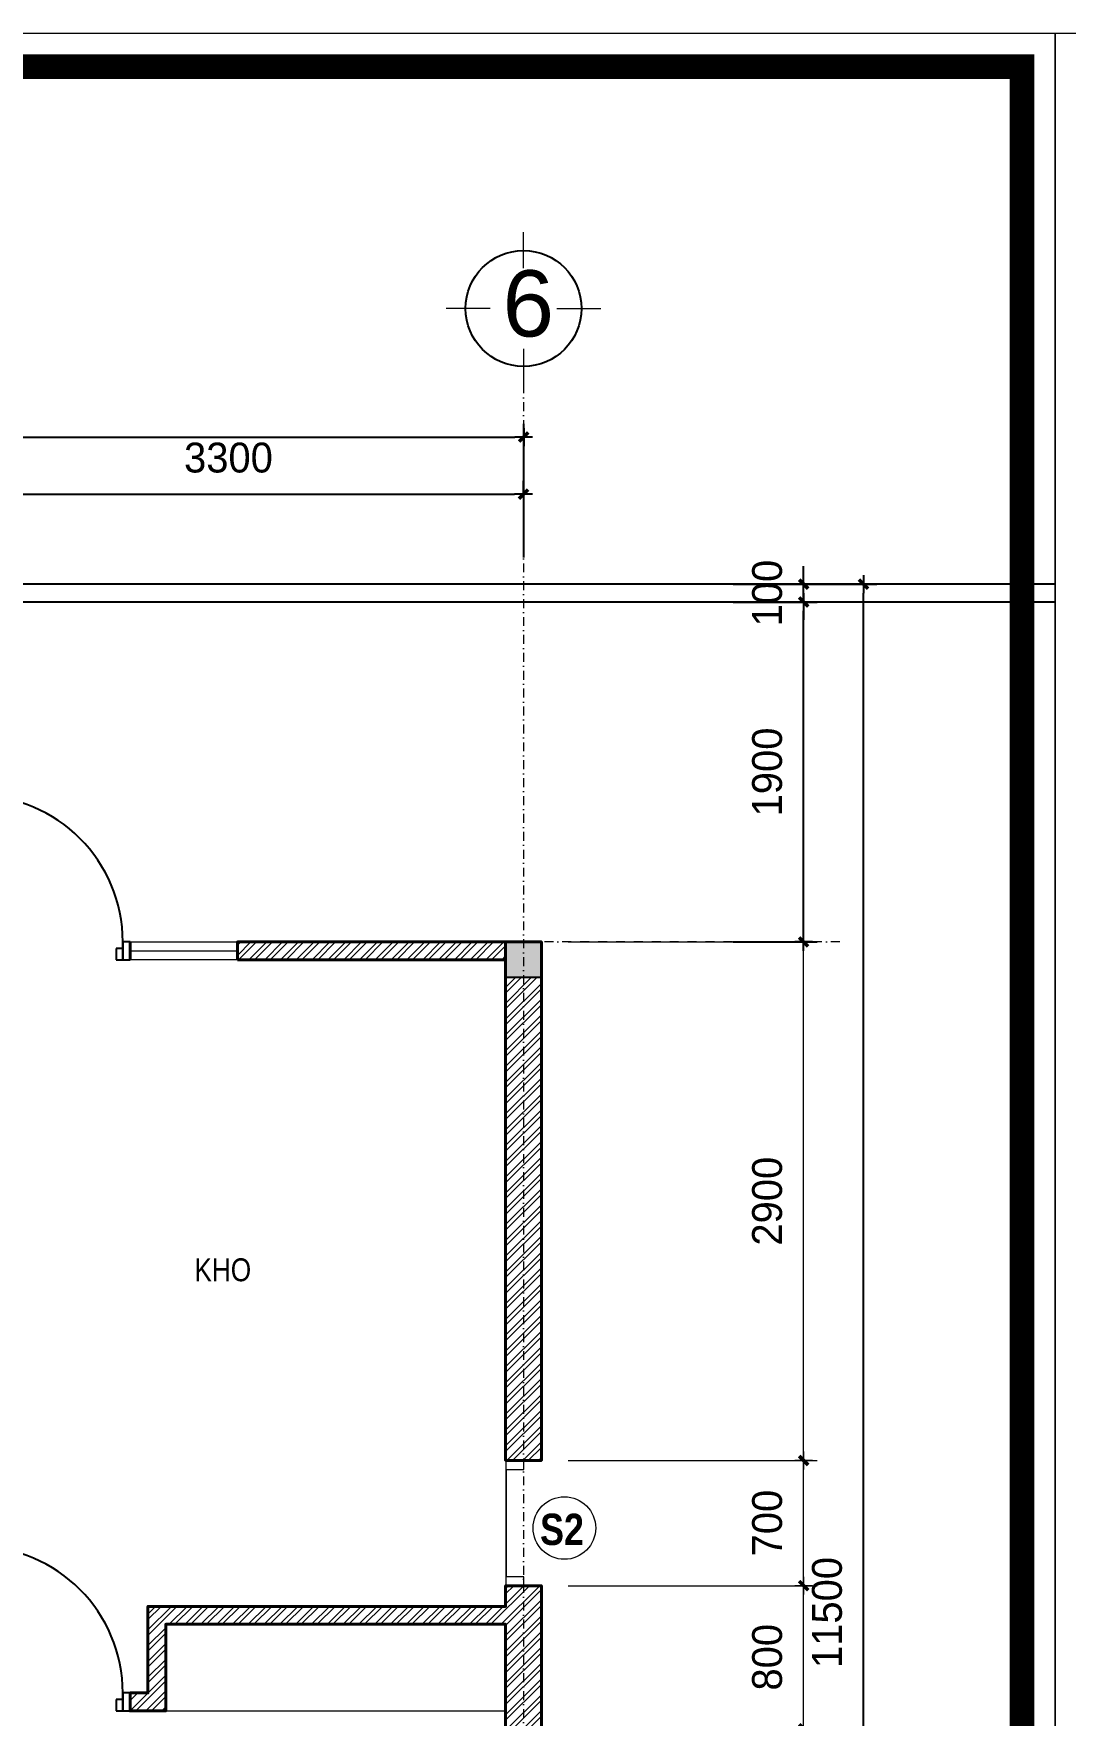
# Model space of a CAD drawing. Header units: millimetres. Extents: x 615730 to 2792744, y 139412 to 597571.
# Drawn here: x 709207 to 714977, y 294886 to 304290 of the extents above; entities that cross this region are included whole.
import ezdxf
from ezdxf.enums import TextEntityAlignment as Align

# ---------------------------------------------------------------- set-up
doc = ezdxf.new("R2010")
doc.units = ezdxf.units.MM
doc.header["$MEASUREMENT"] = 0
doc.header["$PDMODE"] = 34
doc.linetypes.add('DASHDOT', pattern=[1, 0.5, -0.25, 0, -0.25])
doc.layers.get('0').update_dxf_attribs({"lineweight": 5})
for name, color, linetype, lineweight in [('0.1(9)', 9, 'Continuous', 13), ('AN_0.20', 2, 'Continuous', 20), ('AN_CUA', 51, 'Continuous', 15), ('CAT', 11, 'Continuous', 40), ('HATCH', 42, 'Continuous', 5), ('NETNGOAITUONG', 1, 'Continuous', 40), ('NTHAY1', 61, 'Continuous', 25), ('thay', 7, 'Continuous', 15), ('TIM TRUC', 149, 'DASHDOT', 9), ('VLIEU', 250, 'Continuous', 9)]:
    doc.layers.add(name, color=color, linetype=linetype, lineweight=lineweight)
for name, color, linetype in [('AN_TEXT', 254, 'Continuous'), ('DOORS', 1, 'Continuous'), ('H', 252, 'Continuous'), ('NET MANH', 252, 'Continuous'), ('netthay', 3, 'Continuous'), ('SWING', 7, 'Continuous'), ('TEXT', 2, 'Continuous'), ('VL', 155, 'Continuous')]:
    doc.layers.add(name, color=color, linetype=linetype)
doc.styles.add('DDCo-B-Helve-condense', font='')
doc.styles.add('H280', font='', dxfattribs={"height": 200})
doc.styles.add('KT OZON', font='', dxfattribs={"height": 200})
doc.styles.add('STYLE2', font='')
doc.styles.add('VNI-AVO', font='vni-roms.shx')
doc.styles.get('DDCo-B-Helve-condense').set_extended_font_data('VNI-Helve-Condense', bold=True)
doc.styles.get('H280').set_extended_font_data('VNI-Avo')
doc.styles.get('KT OZON').set_extended_font_data('VNI-Helve')
doc.styles.get('STYLE2').set_extended_font_data('.VnArial NarrowH')
doc.dimstyles.new('1-50b', dxfattribs={"dimtxt": 167, "dimasz": 50, "dimexe": 75, "dimexo": 150, "dimgap": 120, "dimtad": 1, "dimdec": 0, "dimzin": 12, "dimtxsty": 'VNI-AVO', "dimblk": ']', "dimcen": 0, "dimdle": 50, "dimclrd": 252, "dimclre": 252, "dimclrt": 2, "dimadec": 0, "dimazin": 0, "dimtfac": 1, "dimtdec": 0, "dimtix": 1, "dimtmove": 2, "dimatfit": 0, "dimldrblk": 'OPEN90', "dimfxl": 1, "dimlwd": -1, "dimlwe": -1, "dimarcsym": 0})
pattern_1 = [(45, (27371.52, 0), (-44.194174, 44.194174), []), (45, (27371.52, 31.25), (-44.194174, 44.194174), [])]

# ---------------------------------------------------------------- blocks, each defined once
blk = doc.blocks.new('08PDRR02')
at = {"color": 0, "linetype": 'ByBlock'}
for p, q in [((1, 0), (0, 0)), ((0, 0), (0, -1)), ((1, -1), (1, 0)), ((0, -1), (1, -1))]:
    blk.add_line(p, q, dxfattribs=at)
blk = doc.blocks.new('08PDNB02')
at = {"color": 0, "linetype": 'ByBlock'}
for p, q in [((0, -1.62), (0, 1.62)), ((0, 1.62), (0.25, 1.62)), ((0.25, -1.62), (0.25, 1.62)), ((0.25, 0.38), (1.25, 0.38)), ((1.25, -0.55), (1.25, 2.75)), ((1.25, 2.75), (1.54, 2.75)), ((1.54, 2.75), (1.69, 2.59)), ((1.69, 2.59), (1.95, -0.13)), ((0.25, -1.62), (0, -1.62)), ((1.25, -0.38), (0.25, -0.38)), ((1.95, -0.55), (1.25, -0.55)), ((1.95, -0.13), (1.95, -0.55))]:
    blk.add_line(p, q, dxfattribs=at)
blk = doc.blocks.new('*U45')
at = {"layer": 'DOORS', "color": 0, "linetype": 'Continuous', "ltscale": 200}
for p, q in [((0, 15), (0, 55)), ((900, 15), (900, 55)), ((0, -25), (0, -55)), ((900, -25), (900, -55))]:
    blk.add_line(p, q, dxfattribs=at)
at = {"layer": 'SWING', "color": 1, "linetype": 'Continuous', "ltscale": 200}
blk.add_arc((0, 55), 900, 0, 90, dxfattribs=at)
at = {"layer": 'DOORS', "color": 8, "linetype": 'Continuous', "ltscale": 200, "xscale": 25.4, "yscale": 25.4, "zscale": 25.4, "rotation": 180}
blk.add_blockref('08PDNB02', (0, 895), dxfattribs=at)
at = {"layer": 'DOORS', "color": 0, "linetype": 'Continuous', "ltscale": 200, "xscale": 900, "yscale": 39.99999999999999, "rotation": 90}
blk.add_blockref('08PDRR02', (0, 55), dxfattribs=at)
at = {"layer": 'DOORS', "color": 8, "linetype": 'Continuous', "ltscale": 200, "xscale": 25.4, "yscale": -25.4, "zscale": 25.4}
blk.add_blockref('08PDNB02', (40, 895), dxfattribs=at)
at = {"layer": 'DOORS', "color": 0, "linetype": 'Continuous', "ltscale": 200, "xscale": 45, "yscale": 110}
for p in [(-45, 55), (900, 55)]:
    blk.add_blockref('08PDRR02', p, dxfattribs=at)
at = {"layer": 'DOORS', "color": 1, "linetype": 'Continuous', "ltscale": 200, "xscale": 39.99999999999999, "yscale": 69.99999999999999}
for p in [(0, 15), (860, 15)]:
    blk.add_blockref('08PDRR02', p, dxfattribs=at)
blk = doc.blocks.new('TRUC 1')
at = {"ltscale": 50}
blk.add_circle((0, -9525), 8572, dxfattribs=at)
at = {"layer": '0.1(9)', "ltscale": 50}
for p, q in [((0, -3572), (0, 1782)), ((-4942, -9525), (-11427, -9525)), ((4942, -9525), (11427, -9525)), ((0, -15478), (0, -20832))]:
    blk.add_line(p, q, dxfattribs=at)
at = {"layer": 'TEXT', "ltscale": 50, "style": 'H280'}
blk.add_attdef('1', text='', height=10478, dxfattribs=at).set_placement((-214, -4892), align=Align.CENTER)
blk = doc.blocks.new(']')
for p, q in [((1, 0), (-1, 0)), ((0, 1), (0, -1))]:
    blk.add_line(p, q)
at = {"color": 9, "const_width": 0.4}
blk.add_lwpolyline([(-0.51, -0.51), (0.51, 0.51)], dxfattribs=at)
blk = doc.blocks.new('*D1177')
at = {"layer": 'DEFPOINTS', "color": 0, "ltscale": 10, "transparency": 16777216}
for p in [(708646.4, 301727.5), (711946.4, 301714.8), (711946.4, 301565.5)]:
    blk.add_point(p, dxfattribs=at)
at = {"layer": 'VL', "color": 252, "ltscale": 10, "transparency": 16777216}
for p, q in [((711946.4, 301715.5), (711946.4, 301789.8)), ((708696.4, 301714.8), (711896.4, 301714.8)), ((708646.4, 301577.5), (708646.4, 301639.8))]:
    blk.add_line(p, q, dxfattribs=at)
at = {"layer": 'VL', "color": 252, "ltscale": 10, "transparency": 16777216, "xscale": 50, "yscale": 50, "zscale": 50, "rotation": 180}
blk.add_blockref(']', (708646.4, 301714.8), dxfattribs=at)
at = {"layer": 'VL', "color": 252, "ltscale": 10, "transparency": 16777216, "xscale": 50, "yscale": 50, "zscale": 50}
blk.add_blockref(']', (711946.4, 301714.8), dxfattribs=at)
at = {"layer": 'VL', "color": 2, "ltscale": 10, "transparency": 16777216, "insert": (710296.4, 301918.3), "char_height": 167, "attachment_point": 5, "style": 'VNI-AVO'}
blk.add_mtext('3300', dxfattribs=at)
blk = doc.blocks.new('_Open90')
at = {"color": 0, "linetype": 'ByBlock', "lineweight": -2}
for p, q in [((0, 0), (-1, 0)), ((-0.5, 0.5), (0, 0)), ((0, 0), (-0.5, -0.5))]:
    blk.add_line(p, q, dxfattribs=at)
blk = doc.blocks.new('*D1179')
at = {"layer": 'DEFPOINTS', "color": 0, "ltscale": 10, "transparency": 16777216}
for p in [(711947.4, 302034), (691347.1, 301211.6), (711947.4, 301211.6)]:
    blk.add_point(p, dxfattribs=at)
at = {"layer": 'VL', "color": 252, "ltscale": 10, "transparency": 16777216}
for p, q in [((691347.1, 301361.6), (691347.1, 302109)), ((711947.4, 301361.6), (711947.4, 302109)), ((691397.1, 302034), (711897.4, 302034))]:
    blk.add_line(p, q, dxfattribs=at)
at = {"layer": 'VL', "color": 252, "ltscale": 10, "transparency": 16777216, "xscale": 50, "yscale": 50, "zscale": 50, "rotation": 180}
blk.add_blockref(']', (691347.1, 302034), dxfattribs=at)
at = {"layer": 'VL', "color": 252, "ltscale": 10, "transparency": 16777216, "xscale": 50, "yscale": 50, "zscale": 50}
blk.add_blockref(']', (711947.4, 302034), dxfattribs=at)
at = {"layer": 'VL', "color": 2, "ltscale": 10, "transparency": 16777216, "insert": (701647.3, 302237.5), "char_height": 167, "attachment_point": 5, "style": 'VNI-AVO'}
blk.add_mtext('20600', dxfattribs=at)
blk = doc.blocks.new('*D1185')
at = {"layer": 'DEFPOINTS', "color": 0, "ltscale": 10, "transparency": 16777216}
for p in [(712969.7, 301111.6), (713513, 301111.6), (712969.7, 299211.3, -0.7)]:
    blk.add_point(p, dxfattribs=at)
at = {"layer": 'VL', "color": 252, "ltscale": 10, "transparency": 16777216}
for p, q in [((713119.7, 301111.6), (713588, 301111.6)), ((713513, 299261.3), (713513, 301061.6)), ((713119.7, 299211.3), (713588, 299211.3))]:
    blk.add_line(p, q, dxfattribs=at)
at = {"layer": 'VL', "color": 252, "ltscale": 10, "transparency": 16777216, "xscale": 50, "yscale": 50, "zscale": 50}
for p, rotation in [((713513, 301111.6), 90), ((713513, 299211.3), 270)]:
    blk.add_blockref(']', p, dxfattribs=dict(at, rotation=rotation))
at = {"layer": 'VL', "color": 2, "ltscale": 10, "transparency": 16777216, "insert": (713309.5, 300161.4), "char_height": 167, "attachment_point": 5, "rotation": 90, "style": 'VNI-AVO'}
blk.add_mtext('1900', dxfattribs=at)
blk = doc.blocks.new('*D1186')
at = {"layer": 'DEFPOINTS', "color": 0, "ltscale": 10, "transparency": 16777216}
for p in [(712969.7, 301211.6), (713513, 301211.6), (712969.7, 301111.6)]:
    blk.add_point(p, dxfattribs=at)
at = {"layer": 'VL', "color": 252, "ltscale": 10, "transparency": 16777216}
for p, q in [((713513, 301261.6), (713513, 301311.6)), ((713119.7, 301211.6), (713588, 301211.6)), ((713513, 301111.6), (713513, 301211.6)), ((713119.7, 301111.6), (713588, 301111.6)), ((713513, 301061.6), (713513, 301011.6))]:
    blk.add_line(p, q, dxfattribs=at)
at = {"layer": 'VL', "color": 252, "ltscale": 10, "transparency": 16777216, "xscale": 50, "yscale": 50, "zscale": 50}
for p, rotation in [((713513, 301211.6), 270), ((713513, 301111.6), 90)]:
    blk.add_blockref(']', p, dxfattribs=dict(at, rotation=rotation))
at = {"layer": 'VL', "color": 2, "ltscale": 10, "transparency": 16777216, "insert": (713309.5, 301161.6), "char_height": 167, "attachment_point": 5, "rotation": 90, "style": 'VNI-AVO'}
blk.add_mtext('100', dxfattribs=at)
blk = doc.blocks.new('*D1187')
at = {"layer": 'DEFPOINTS', "color": 0, "ltscale": 10, "transparency": 16777216}
for p in [(713133, 301211.6), (713848.1, 301211.6), (713133, 289711.6)]:
    blk.add_point(p, dxfattribs=at)
at = {"layer": 'VL', "color": 252, "ltscale": 10, "transparency": 16777216}
for p, q in [((713283, 301211.6), (713923.1, 301211.6)), ((713848.1, 289761.6), (713848.1, 301161.6)), ((713283, 289711.6), (713923.1, 289711.6))]:
    blk.add_line(p, q, dxfattribs=at)
at = {"layer": 'VL', "color": 252, "ltscale": 10, "transparency": 16777216, "xscale": 50, "yscale": 50, "zscale": 50}
for p, rotation in [((713848.1, 301211.6), 90), ((713848.1, 289711.6), 270)]:
    blk.add_blockref(']', p, dxfattribs=dict(at, rotation=rotation))
at = {"layer": 'VL', "color": 2, "ltscale": 10, "transparency": 16777216, "insert": (713644.6, 295461.6), "char_height": 167, "attachment_point": 5, "rotation": 90, "style": 'VNI-AVO'}
blk.add_mtext('11500', dxfattribs=at)
blk = doc.blocks.new('*D1298')
at = {"layer": 'DEFPOINTS', "color": 0, "ltscale": 10, "transparency": 16777216}
for p in [(712046.4, 295611.6), (713513, 295611.6), (712046.4, 294811.2)]:
    blk.add_point(p, dxfattribs=at)
at = {"layer": 'VLIEU', "color": 252, "ltscale": 10, "transparency": 16777216}
for p, q in [((712196.4, 295611.6), (713588, 295611.6)), ((713513, 294861.2), (713513, 295561.6)), ((712196.4, 294811.2), (713588, 294811.2))]:
    blk.add_line(p, q, dxfattribs=at)
at = {"layer": 'VLIEU', "color": 252, "ltscale": 10, "transparency": 16777216, "xscale": 50, "yscale": 50, "zscale": 50}
for p, rotation in [((713513, 295611.6), 90), ((713513, 294811.2), 270)]:
    blk.add_blockref(']', p, dxfattribs=dict(at, rotation=rotation))
at = {"layer": 'VLIEU', "color": 2, "ltscale": 10, "transparency": 16777216, "insert": (713309.5, 295211.4), "char_height": 167, "attachment_point": 5, "rotation": 90, "style": 'VNI-AVO'}
blk.add_mtext('800', dxfattribs=at)
blk = doc.blocks.new('*D1299')
at = {"layer": 'DEFPOINTS', "color": 0, "ltscale": 10, "transparency": 16777216}
for p in [(712046.4, 296311.6), (713513, 296311.6), (712046.4, 295611.6)]:
    blk.add_point(p, dxfattribs=at)
at = {"layer": 'VLIEU', "color": 252, "ltscale": 10, "transparency": 16777216}
for p, q in [((712196.4, 296311.6), (713588, 296311.6)), ((713513, 295661.6), (713513, 296261.6)), ((712196.4, 295611.6), (713588, 295611.6))]:
    blk.add_line(p, q, dxfattribs=at)
at = {"layer": 'VLIEU', "color": 252, "ltscale": 10, "transparency": 16777216, "xscale": 50, "yscale": 50, "zscale": 50}
for p, rotation in [((713513, 296311.6), 90), ((713513, 295611.6), 270)]:
    blk.add_blockref(']', p, dxfattribs=dict(at, rotation=rotation))
at = {"layer": 'VLIEU', "color": 2, "ltscale": 10, "transparency": 16777216, "insert": (713309.5, 295961.6), "char_height": 167, "attachment_point": 5, "rotation": 90, "style": 'VNI-AVO'}
blk.add_mtext('700', dxfattribs=at)
blk = doc.blocks.new('*D1300')
at = {"layer": 'DEFPOINTS', "color": 0, "ltscale": 10, "transparency": 16777216}
for p in [(712046.4, 299211.3), (713513, 299211.3), (712046.4, 296311.6)]:
    blk.add_point(p, dxfattribs=at)
at = {"layer": 'VLIEU', "color": 252, "ltscale": 10, "transparency": 16777216}
for p, q in [((712196.4, 299211.3), (713588, 299211.3)), ((713513, 296361.6), (713513, 299161.3)), ((712196.4, 296311.6), (713588, 296311.6))]:
    blk.add_line(p, q, dxfattribs=at)
at = {"layer": 'VLIEU', "color": 252, "ltscale": 10, "transparency": 16777216, "xscale": 50, "yscale": 50, "zscale": 50}
for p, rotation in [((713513, 299211.3), 90), ((713513, 296311.6), 270)]:
    blk.add_blockref(']', p, dxfattribs=dict(at, rotation=rotation))
at = {"layer": 'VLIEU', "color": 2, "ltscale": 10, "transparency": 16777216, "insert": (713309.5, 297761.5), "char_height": 167, "attachment_point": 5, "rotation": 90, "style": 'VNI-AVO'}
blk.add_mtext('2900', dxfattribs=at)

msp = doc.modelspace()

# ---------------------------------------------------------------- hatches: boundary and pattern name
at = {"layer": 'VLIEU', "ltscale": 10}
h = msp.add_hatch(dxfattribs=at)
h.set_pattern_fill('STEEL', color=256, scale=500, style=0)
h.set_pattern_definition(pattern_1)
h.paths.add_polyline_path([(711846.4, 299211.3), (710346.4, 299211.3), (710346.4, 299111.3), (711846.4, 299111.3)])
h = msp.add_hatch(dxfattribs=at)
h.set_pattern_fill('STEEL', color=256, scale=500, style=0)
h.set_pattern_definition(pattern_1)
h.paths.add_polyline_path([(711946.4, 299011.3), (711846.4, 299011.3), (711846.4, 296311.6), (711946.4, 296311.6)])
h.paths.add_polyline_path([(712046.4, 299011.3), (711946.4, 299011.3), (711946.4, 296311.6), (711948.3, 296311.6), (711948.3, 296311.6), (712046.4, 296311.6)])
h = msp.add_hatch(dxfattribs=at)
h.set_pattern_fill('STEEL', color=256, scale=500, style=0)
h.set_pattern_definition(pattern_1)
h.paths.add_polyline_path([(712046.4, 295611.6), (711846.4, 295611.6), (711846.4, 295495.9), (709846, 295495.9), (709846, 295011.6), (709746.4, 295011.6), (709746.4, 294911.6), (709946, 294911.6), (709946, 295395.9), (711846.4, 295395.9), (711846.4, 294730.2), (711946.4, 294730.2), (712046.4, 294730.2), (712046.4, 295395.9)])

# ---------------------------------------------------------------- linework, layer by layer
at = {"layer": 'AN_0.20', "color": 3}
msp.add_circle((712175.1, 295934), 175, dxfattribs=at)
at = {"layer": 'AN_CUA'}
for p, q in [((711848.3, 296261.6), (711848.3, 295661.6)), ((711849.3, 296261.6), (711849.3, 295661.6))]:
    msp.add_line(p, q, dxfattribs=at)
at = {"layer": 'AN_CUA', "color": 3}
for points in [[(711948.3, 296311.6), (711848.3, 296311.6), (711848.3, 296261.6), (711948.3, 296261.6)], [(711948.3, 295661.6), (711848.3, 295661.6), (711848.3, 295611.6), (711948.3, 295611.6)]]:
    msp.add_lwpolyline(points, close=True, dxfattribs=at)
at = {"layer": 'CAT'}
msp.add_line((710346.4, 299211.3), (710346.4, 299111.3), dxfattribs=at)
at = {"layer": 'H', "const_width": 138.2}
msp.add_lwpolyline([(687731.9, 285120.6), (714734.7, 285120.6), (714734.7, 304105.6), (687731.9, 304105.6)], close=True, dxfattribs=at)
at = {"layer": 'HATCH'}
msp.add_line((709946, 294911.6), (711846.4, 294911.6), dxfattribs=at)
at = {"layer": 'NET MANH', "elevation": -0.5}
msp.add_lwpolyline([(711846.4, 299211.3), (712046.4, 299211.3), (712046.4, 299011.3), (711846.4, 299011.3)], close=True, dxfattribs=at)
at = {"layer": 'NET MANH'}
msp.add_solid([(711846.4, 299011.3, -0.5), (712046.4, 299011.3, -0.5), (711846.4, 299211.3, -0.5), (712046.4, 299211.3, -0.5)], dxfattribs=at)
at = {"layer": 'NETNGOAITUONG'}
msp.add_line((711846.4, 299211.3, -0.5), (711846.4, 299011.3, -0.5), dxfattribs=at)
for points in [[(709746.4, 299211.3), (709746.4, 299211.3)], [(709746.4, 299111.3), (709746.4, 299111.3), (709746.4, 299211.3)], [(710346.4, 299111.3), (710346.4, 299211.3), (712046.4, 299211.3), (712046.4, 299111.3), (712046.4, 296311.6), (711846.4, 296311.6), (711846.4, 299111.3), (710346.4, 299111.3)], [(712046.4, 295395.9), (712046.4, 294811.2), (711846.4, 294811.2), (711846.4, 295395.9), (709946, 295395.9), (709946, 294911.6), (709746.4, 294911.6), (709746.4, 295011.6), (709846, 295011.6), (709846, 295495.9), (711846.4, 295495.9), (711846.4, 295611.6), (712046.4, 295611.6), (712046.4, 295395.9), (712046.4, 295395.9)]]:
    msp.add_lwpolyline(points, dxfattribs=at)
at = {"layer": 'thay', "linetype": 'Continuous'}
for points in [[(687547.5, 284936.3), (714919.1, 284936.3), (714919.1, 304289.9), (687547.5, 304289.9)], [(714919.1, 284936.3), (742290.6, 284936.3), (742290.6, 304289.9), (714919.1, 304289.9)]]:
    msp.add_lwpolyline(points, close=True, dxfattribs=at)
at = {"layer": 'TIM TRUC', "ltscale": 100}
for p, q in [((711946.4, 302329), (711946.4, 287817.7)), ((713714.9, 299211.3, -0.8), (710346.4, 299211.3, -0.2))]:
    msp.add_line(p, q, dxfattribs=at)
at = {"layer": 'VL', "ltscale": 10}
for p, q in [((714919.1, 301211.6), (687731.9, 301211.6)), ((714919.1, 301111.6), (687731.9, 301111.6)), ((711846.4, 296311.6), (712046.4, 296311.6))]:
    msp.add_line(p, q, dxfattribs=at)
at = {"layer": 'VLIEU', "ltscale": 10}
for p, q in [((709746.4, 299211.3), (709746.4, 299111.3)), ((709746.4, 299161.3), (710346.4, 299161.3))]:
    msp.add_line(p, q, dxfattribs=at)
at = {"layer": 'VLIEU', "ltscale": 10, "elevation": 0.5}
msp.add_lwpolyline([(709746.4, 299211.3), (710346.4, 299211.3), (710346.4, 299111.3), (709746.4, 299111.3)], close=True, dxfattribs=at)

# ---------------------------------------------------------------- block references
at = {"layer": 'netthay', "lineweight": -2, "ltscale": 10}
ref = msp.add_blockref('TRUC 1', (711946.4, 302393.4), dxfattribs=dict(at, xscale=0.03778148023411632, yscale=0.03778148023411632, zscale=0.03778148023411632, rotation=180))
ref.add_attrib('1', '6', dxfattribs={"layer": 'TEXT', "color": 3, "ltscale": 50, "height": 370.2, "style": 'KT OZON'}).set_placement((711973.1, 302596.4), align=Align.CENTER)
at = {"layer": 'NTHAY1', "xscale": 0.9090857494156808, "yscale": 0.9090857494156808, "zscale": 0.9090857494156808}
for p in [(708887.3, 299161.3), (708887.3, 294961.6)]:
    msp.add_blockref('*U45', p, dxfattribs=at)

# ---------------------------------------------------------------- texts
at = {"layer": 'AN_TEXT', "style": 'DDCo-B-Helve-condense'}
msp.add_text('S2', height=175, dxfattribs=at).set_placement((712161.6, 295839), align=Align.CENTER)
at = {"layer": 'TEXT', "color": 140, "style": 'STYLE2'}
msp.add_text('KHO', height=128, dxfattribs=at).set_placement((710264.5, 297377.9), align=Align.MIDDLE_CENTER)

# ---------------------------------------------------------------- dimensions: what is measured, and where the dimension line sits
at = {"layer": 'VL', "ltscale": 10}
for base, p1, p2, picture, middle in [((711947.4, 302034), (691347.1, 301211.6), (711947.4, 301211.6), '*D1179', (701647.3, 302237.5)), ((711946.4, 301714.8), (708646.4, 301727.5), (711946.4, 301565.5), '*D1177', (710296.4, 301918.3))]:
    dim = msp.add_linear_dim(base=base, p1=p1, p2=p2, dimstyle='1-50b', override={"dimfxl": 150, "dimarcsym": 1}, dxfattribs=at)
    dim.commit()
    dim.dimension.update_dxf_attribs({"geometry": picture, "text_midpoint": middle})
for base, p1, p2, picture, middle in [((713513, 301211.6), (712969.7, 301111.6), (712969.7, 301211.6), '*D1186', (713309.5, 301161.6)), ((713848.1, 301211.6), (713133, 289711.6), (713133, 301211.6), '*D1187', (713644.6, 295461.6)), ((713513, 301111.6), (712969.7, 299211.3, -0.7), (712969.7, 301111.6), '*D1185', (713309.5, 300161.4))]:
    dim = msp.add_linear_dim(base=base, p1=p1, p2=p2, angle=90, dimstyle='1-50b', override={"dimfxl": 150, "dimarcsym": 1}, dxfattribs=at)
    dim.commit()
    dim.dimension.update_dxf_attribs({"geometry": picture, "text_midpoint": middle})
at = {"layer": 'VLIEU', "ltscale": 10}
for base, p1, p2, picture, middle in [((713513, 299211.3), (712046.4, 296311.6), (712046.4, 299211.3), '*D1300', (713309.5, 297761.5)), ((713513, 296311.6), (712046.4, 295611.6), (712046.4, 296311.6), '*D1299', (713309.5, 295961.6)), ((713513, 295611.6), (712046.4, 294811.2), (712046.4, 295611.6), '*D1298', (713309.5, 295211.4))]:
    dim = msp.add_linear_dim(base=base, p1=p1, p2=p2, angle=90, dimstyle='1-50b', override={"dimfxl": 2}, dxfattribs=at)
    dim.commit()
    dim.dimension.update_dxf_attribs({"geometry": picture, "text_midpoint": middle})

doc.saveas('drawing.dxf')
